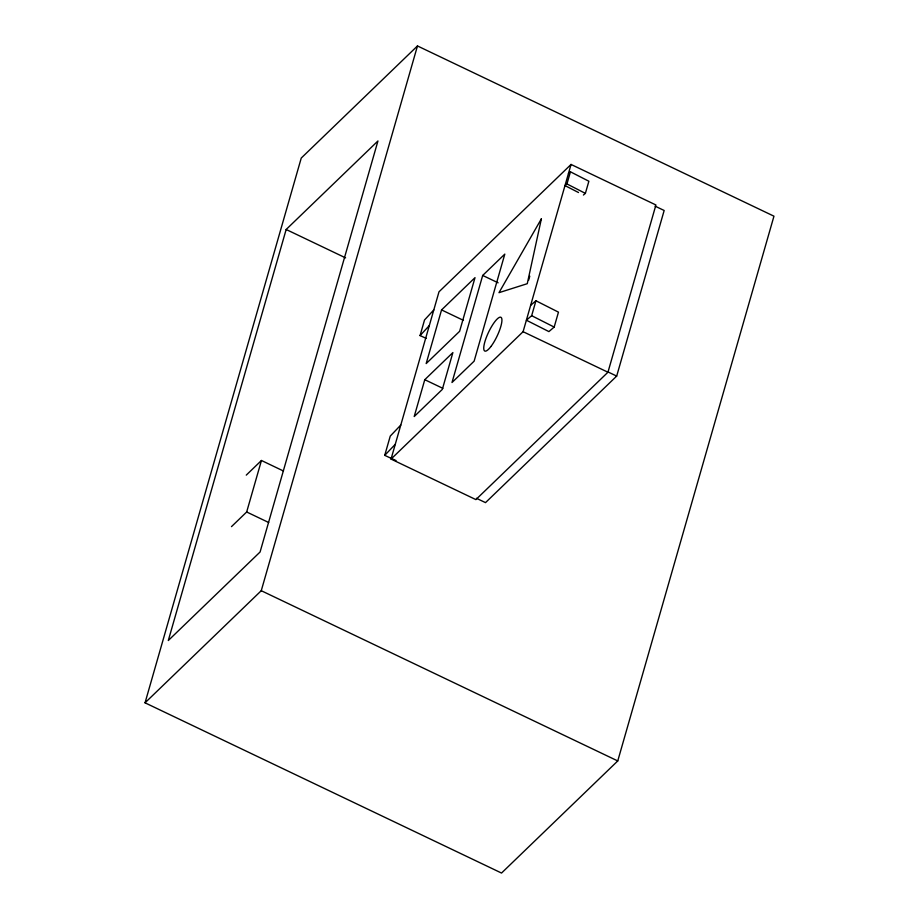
<?xml version="1.0" encoding="UTF-8"?>
<svg xmlns="http://www.w3.org/2000/svg" width="919" height="919" viewBox="0 0 919 919"><rect width="100%" height="100%" fill="white"/><g stroke="black" fill="none" stroke-linecap="round" stroke-linejoin="round"><path stroke-width="1.38" d="M145.041 702.817L301.248 158.057L417.467 45.95L773.959 216.183L617.752 760.943L501.533 873.05L145.041 702.817L261.26 590.699L417.467 45.95M286.165 229.486L168.303 640.52L260.088 551.986L377.95 140.963L286.165 229.486L345.613 257.883M231.496 526.621L246.671 511.986L261.444 460.488L283.443 470.999M396.078 460.58L384.728 455.364L390.253 436.1L400.787 425.06M426.301 338.399L420.063 335.584L424.544 319.95L433.802 309.944M391.034 459.075L438.995 291.817L571.055 164.444L655.913 204.971L607.953 372.229L475.893 499.603L391.034 459.075L523.083 331.702L571.055 164.444M441.557 309.921L426.175 363.568L459.615 331.311L475.008 277.653L441.557 309.921L463.417 320.352M424.773 379.696L414.205 416.537L442.315 389.415L452.883 352.574L424.773 379.696L442.855 388.335M482.693 275.447L451.999 382.511L474.124 361.167L504.818 254.103L482.693 275.447L498.121 282.811M528.597 280.272L529.769 276.205M578.499 192.519L564.99 185.592L566.954 183.949L570.435 171.807L588.872 181.238L585.38 193.381L583.416 195.035M531.664 315.688L535.938 300.766L558.465 312.15L554.18 327.072L548.907 331.598L526.38 320.214L531.664 315.688L554.18 327.072M476.444 498.293L485.508 502.624L616.683 376.089L664.161 210.485L655.109 206.155M420.063 335.584L429.322 325.567M384.728 455.364L395.273 444.325M246.269 475.123L261.444 460.488M530.665 305.303L535.938 300.766M568.47 173.45L570.435 171.807M607.62 371.758L616.683 376.089M523.083 331.702L607.953 372.229M246.671 511.986L268.681 522.497M261.26 590.699L617.752 760.943M566.954 183.949L585.38 193.381M541.394 218.779L527.265 283.695L498.994 292.667L541.394 218.779M490.953 346.486A18.713 4.687 -64.5 0 0 501.487 317.859A18.713 4.687 -64.5 0 0 486.059 338.169A18.713 4.687 -64.5 0 0 490.953 346.486"/></g></svg>
